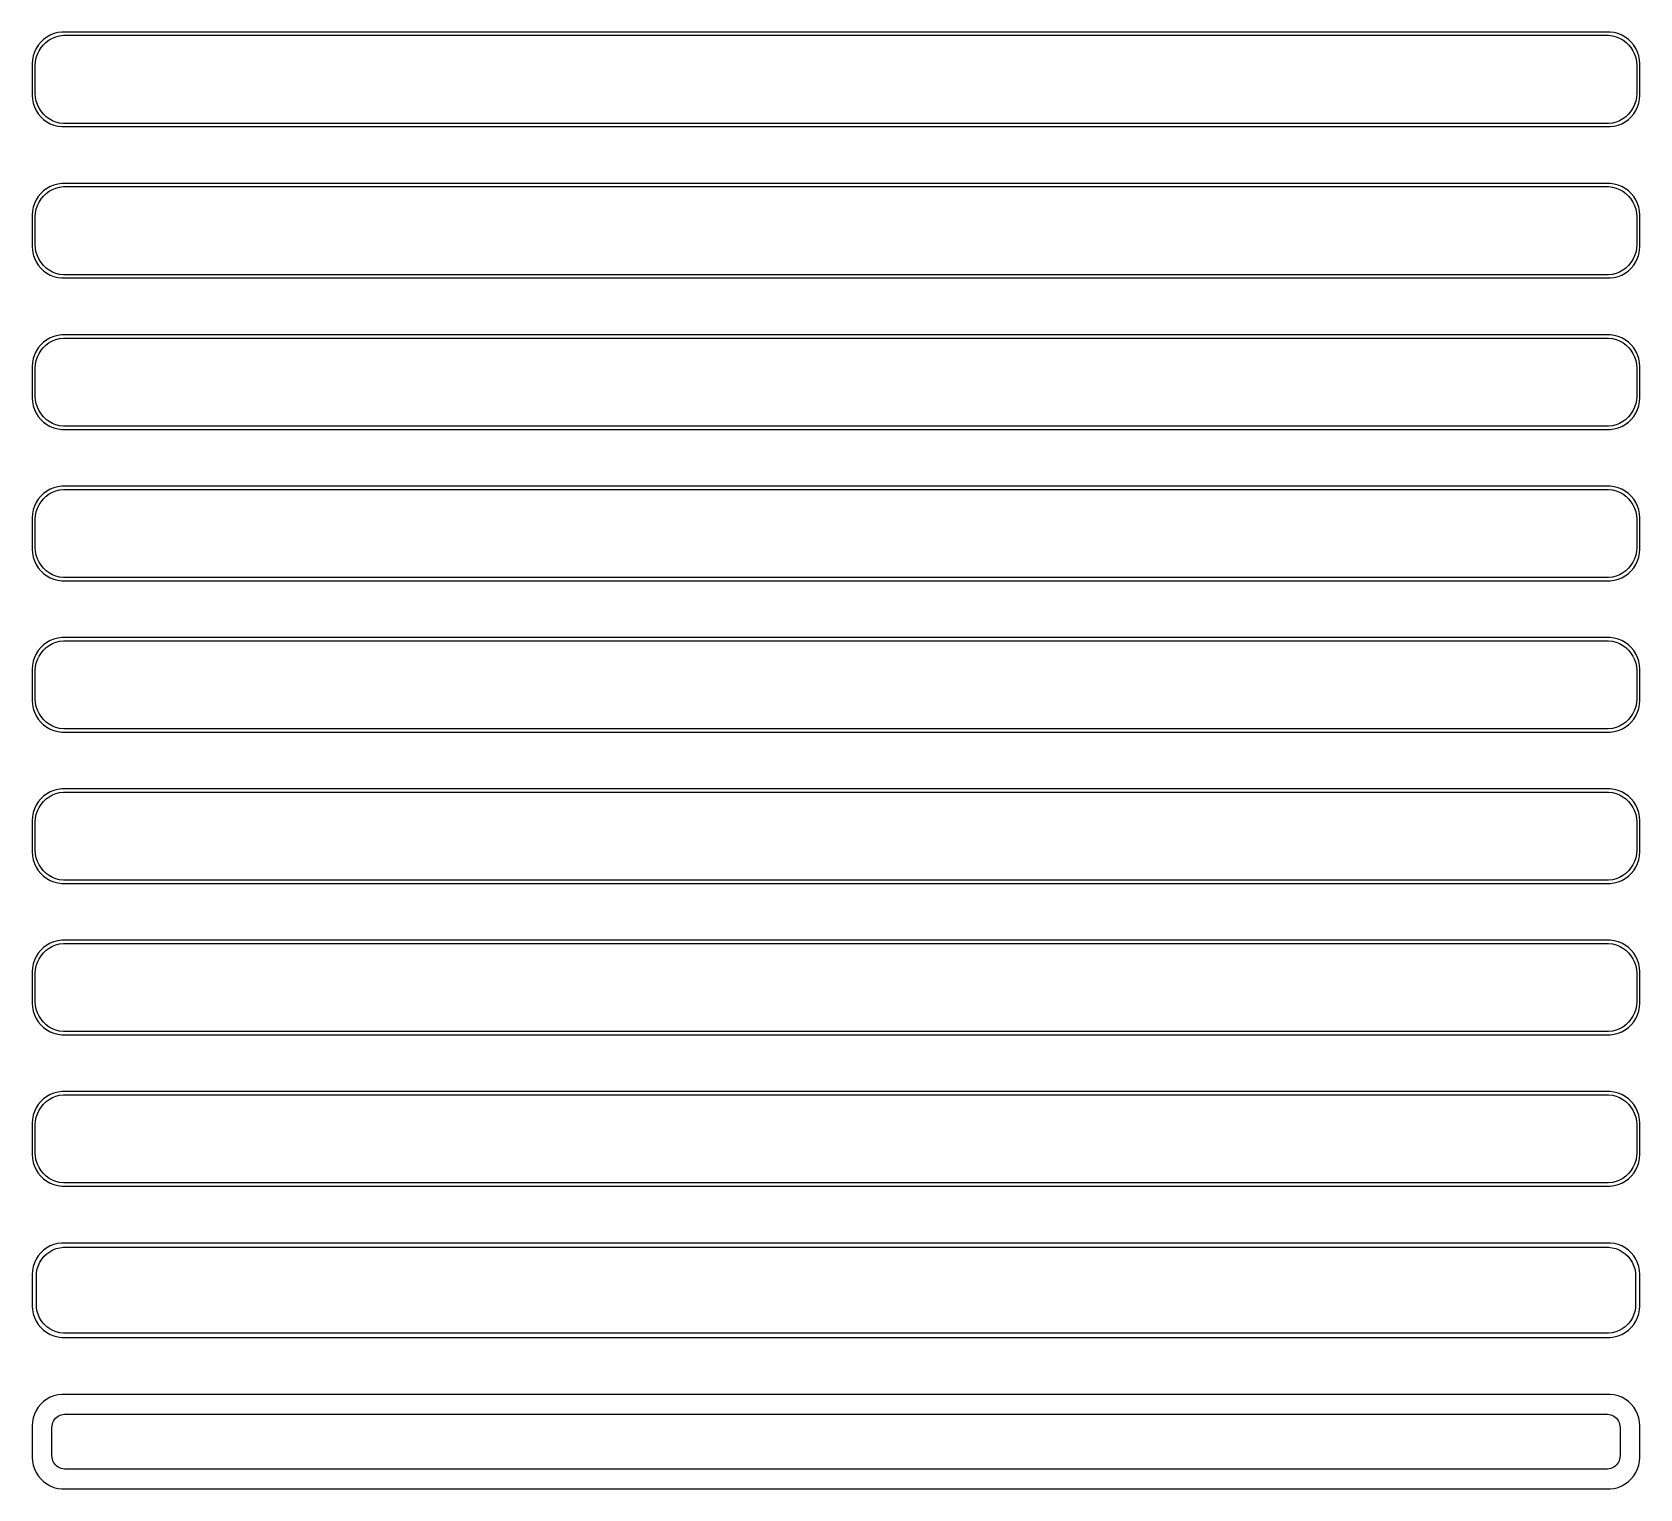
# Model space of a CAD drawing. Header units: metres. Extents: x -128 to 128, y 233 to 463.
import ezdxf

# ---------------------------------------------------------------- set-up
doc = ezdxf.new("R2010")
doc.units = ezdxf.units.M

msp = doc.modelspace()

# ---------------------------------------------------------------- linework, layer by layer
for p, q in [((-126.145, 461.923), (-126.545, 461.439)), ((-125.687, 462.353), (-126.145, 461.923)), ((-125.713, 461.502), (-125.278, 461.91)), ((-125.179, 462.722), (-125.687, 462.353)), ((-125.278, 461.91), (-124.795, 462.261)), ((-124.629, 463.024), (-125.179, 462.722)), ((-124.795, 462.261), (-124.272, 462.548)), ((-124.045, 463.255), (-124.629, 463.024)), ((-124.272, 462.548), (-123.718, 462.768)), ((-123.437, 463.411), (-124.045, 463.255)), ((-123.718, 462.768), (-123.14, 462.916)), ((-122.814, 463.49), (-123.437, 463.411)), ((-123.14, 462.916), (-122.548, 462.991)), ((122.814, 463.49), (-122.814, 463.49)), ((-122.548, 462.991), (122.548, 462.991)), ((122.548, 462.991), (123.14, 462.916)), ((123.437, 463.411), (122.814, 463.49)), ((123.14, 462.916), (123.718, 462.768)), ((124.045, 463.255), (123.437, 463.411)), ((123.718, 462.768), (124.272, 462.548)), ((124.629, 463.024), (124.045, 463.255)), ((124.272, 462.548), (124.795, 462.261)), ((125.179, 462.722), (124.629, 463.024)), ((124.795, 462.261), (125.278, 461.91)), ((125.687, 462.353), (125.179, 462.722)), ((125.278, 461.91), (125.713, 461.502)), ((126.145, 461.923), (125.687, 462.353)), ((126.545, 461.439), (126.145, 461.923)), ((-127.461, 459.127), (-127.5, 458.5)), ((-127.343, 459.743), (-127.461, 459.127)), ((-127.149, 460.341), (-127.343, 459.743)), ((-126.882, 460.909), (-127.149, 460.341)), ((-126.963, 458.845), (-126.851, 459.431)), ((-126.545, 461.439), (-126.882, 460.909)), ((-126.851, 459.431), (-126.666, 459.999)), ((-126.666, 459.999), (-126.412, 460.538)), ((-126.412, 460.538), (-126.093, 461.042)), ((-126.093, 461.042), (-125.713, 461.502)), ((125.713, 461.502), (126.093, 461.042)), ((126.093, 461.042), (126.412, 460.538)), ((126.412, 460.538), (126.666, 459.999)), ((126.882, 460.909), (126.545, 461.439)), ((126.666, 459.999), (126.851, 459.431)), ((126.851, 459.431), (126.963, 458.845)), ((127.149, 460.341), (126.882, 460.909)), ((127.343, 459.743), (127.149, 460.341)), ((127.461, 459.127), (127.343, 459.743)), ((127.5, 458.5), (127.461, 459.127)), ((-127.5, 458.5), (-127.5, 453.5)), ((-127, 458.25), (-126.963, 458.845)), ((-127, 453.75), (-127, 458.25)), ((126.963, 458.845), (127, 458.25)), ((127, 458.25), (127, 453.75)), ((127.5, 453.5), (127.5, 458.5)), ((-127.5, 453.5), (-127.461, 452.873)), ((-127.461, 452.873), (-127.343, 452.257)), ((-127.343, 452.257), (-127.149, 451.659)), ((-127.149, 451.659), (-126.882, 451.091)), ((-126.963, 453.155), (-127, 453.75)), ((-126.851, 452.569), (-126.963, 453.155)), ((-126.666, 452.001), (-126.851, 452.569)), ((-126.412, 451.462), (-126.666, 452.001)), ((-126.093, 450.958), (-126.412, 451.462)), ((126.412, 451.462), (126.093, 450.958)), ((126.666, 452.001), (126.412, 451.462)), ((126.851, 452.569), (126.666, 452.001)), ((126.963, 453.155), (126.851, 452.569)), ((126.882, 451.091), (127.149, 451.659)), ((127, 453.75), (126.963, 453.155)), ((127.149, 451.659), (127.343, 452.257)), ((127.343, 452.257), (127.461, 452.873)), ((127.461, 452.873), (127.5, 453.5)), ((-126.882, 451.091), (-126.545, 450.561)), ((-126.545, 450.561), (-126.145, 450.077)), ((-126.145, 450.077), (-125.687, 449.647)), ((-125.713, 450.498), (-126.093, 450.958)), ((-125.278, 450.09), (-125.713, 450.498)), ((-125.687, 449.647), (-125.179, 449.278)), ((-124.795, 449.739), (-125.278, 450.09)), ((-125.179, 449.278), (-124.629, 448.976)), ((-124.272, 449.452), (-124.795, 449.739)), ((-124.629, 448.976), (-124.045, 448.745)), ((-123.718, 449.232), (-124.272, 449.452)), ((-123.14, 449.084), (-123.718, 449.232)), ((-122.548, 449.009), (-123.14, 449.084)), ((122.548, 449.009), (-122.548, 449.009)), ((123.14, 449.084), (122.548, 449.009)), ((123.718, 449.232), (123.14, 449.084)), ((124.272, 449.452), (123.718, 449.232)), ((124.045, 448.745), (124.629, 448.976)), ((124.795, 449.739), (124.272, 449.452)), ((124.629, 448.976), (125.179, 449.278)), ((125.278, 450.09), (124.795, 449.739)), ((125.179, 449.278), (125.687, 449.647)), ((125.713, 450.498), (125.278, 450.09)), ((125.687, 449.647), (126.145, 450.077)), ((126.093, 450.958), (125.713, 450.498)), ((126.145, 450.077), (126.545, 450.561)), ((126.545, 450.561), (126.882, 451.091)), ((-124.045, 448.745), (-123.437, 448.589)), ((-123.437, 448.589), (-122.814, 448.51)), ((-122.814, 448.51), (122.814, 448.51)), ((122.814, 448.51), (123.437, 448.589)), ((123.437, 448.589), (124.045, 448.745)), ((-125.179, 438.722), (-125.687, 438.353)), ((-124.629, 439.024), (-125.179, 438.722)), ((-124.045, 439.255), (-124.629, 439.024)), ((-124.272, 438.548), (-123.718, 438.768)), ((-123.437, 439.411), (-124.045, 439.255)), ((-123.718, 438.768), (-123.14, 438.916)), ((-122.814, 439.49), (-123.437, 439.411)), ((-123.14, 438.916), (-122.548, 438.991)), ((122.814, 439.49), (-122.814, 439.49)), ((-122.548, 438.991), (122.548, 438.991)), ((122.548, 438.991), (123.14, 438.916)), ((123.437, 439.411), (122.814, 439.49)), ((123.14, 438.916), (123.718, 438.768)), ((124.045, 439.255), (123.437, 439.411)), ((123.718, 438.768), (124.272, 438.548)), ((124.629, 439.024), (124.045, 439.255)), ((125.179, 438.722), (124.629, 439.024)), ((125.687, 438.353), (125.179, 438.722)), ((-127.149, 436.341), (-127.343, 435.743)), ((-126.882, 436.909), (-127.149, 436.341)), ((-126.545, 437.439), (-126.882, 436.909)), ((-126.666, 435.999), (-126.412, 436.538)), ((-126.145, 437.923), (-126.545, 437.439)), ((-126.412, 436.538), (-126.093, 437.042)), ((-125.687, 438.353), (-126.145, 437.923)), ((-126.093, 437.042), (-125.713, 437.502)), ((-125.713, 437.502), (-125.278, 437.91)), ((-125.278, 437.91), (-124.795, 438.261)), ((-124.795, 438.261), (-124.272, 438.548)), ((124.272, 438.548), (124.795, 438.261)), ((124.795, 438.261), (125.278, 437.91)), ((125.278, 437.91), (125.713, 437.502)), ((126.145, 437.923), (125.687, 438.353)), ((125.713, 437.502), (126.093, 437.042)), ((126.093, 437.042), (126.412, 436.538)), ((126.545, 437.439), (126.145, 437.923)), ((126.412, 436.538), (126.666, 435.999)), ((126.882, 436.909), (126.545, 437.439)), ((127.149, 436.341), (126.882, 436.909)), ((127.343, 435.743), (127.149, 436.341)), ((-127.461, 435.127), (-127.5, 434.5)), ((-127.5, 434.5), (-127.5, 429.5)), ((-127.343, 435.743), (-127.461, 435.127)), ((-127, 434.25), (-126.963, 434.845)), ((-127, 429.75), (-127, 434.25)), ((-126.963, 434.845), (-126.851, 435.431)), ((-126.851, 435.431), (-126.666, 435.999)), ((126.666, 435.999), (126.851, 435.431)), ((126.851, 435.431), (126.963, 434.845)), ((126.963, 434.845), (127, 434.25)), ((127, 434.25), (127, 429.75)), ((127.461, 435.127), (127.343, 435.743)), ((127.5, 434.5), (127.461, 435.127)), ((127.5, 429.5), (127.5, 434.5)), ((-127.5, 429.5), (-127.461, 428.873)), ((-127.461, 428.873), (-127.343, 428.257)), ((-126.963, 429.155), (-127, 429.75)), ((-126.851, 428.569), (-126.963, 429.155)), ((-126.666, 428.001), (-126.851, 428.569)), ((126.851, 428.569), (126.666, 428.001)), ((126.963, 429.155), (126.851, 428.569)), ((127, 429.75), (126.963, 429.155)), ((127.343, 428.257), (127.461, 428.873)), ((127.461, 428.873), (127.5, 429.5)), ((-127.343, 428.257), (-127.149, 427.659)), ((-127.149, 427.659), (-126.882, 427.091)), ((-126.882, 427.091), (-126.545, 426.561)), ((-126.412, 427.462), (-126.666, 428.001)), ((-126.545, 426.561), (-126.145, 426.077)), ((-126.093, 426.958), (-126.412, 427.462)), ((-126.145, 426.077), (-125.687, 425.647)), ((-125.713, 426.498), (-126.093, 426.958)), ((-125.278, 426.09), (-125.713, 426.498)), ((-124.795, 425.739), (-125.278, 426.09)), ((125.278, 426.09), (124.795, 425.739)), ((125.713, 426.498), (125.278, 426.09)), ((125.687, 425.647), (126.145, 426.077)), ((126.093, 426.958), (125.713, 426.498)), ((126.412, 427.462), (126.093, 426.958)), ((126.145, 426.077), (126.545, 426.561)), ((126.666, 428.001), (126.412, 427.462)), ((126.545, 426.561), (126.882, 427.091)), ((126.882, 427.091), (127.149, 427.659)), ((127.149, 427.659), (127.343, 428.257)), ((-125.687, 425.647), (-125.179, 425.278)), ((-125.179, 425.278), (-124.629, 424.976)), ((-124.272, 425.452), (-124.795, 425.739)), ((-124.629, 424.976), (-124.045, 424.745)), ((-123.718, 425.232), (-124.272, 425.452)), ((-124.045, 424.745), (-123.437, 424.589)), ((-123.14, 425.084), (-123.718, 425.232)), ((-123.437, 424.589), (-122.814, 424.51)), ((-122.548, 425.009), (-123.14, 425.084)), ((-122.814, 424.51), (122.814, 424.51)), ((122.548, 425.009), (-122.548, 425.009)), ((123.14, 425.084), (122.548, 425.009)), ((122.814, 424.51), (123.437, 424.589)), ((123.718, 425.232), (123.14, 425.084)), ((123.437, 424.589), (124.045, 424.745)), ((124.272, 425.452), (123.718, 425.232)), ((124.045, 424.745), (124.629, 424.976)), ((124.795, 425.739), (124.272, 425.452)), ((124.629, 424.976), (125.179, 425.278)), ((125.179, 425.278), (125.687, 425.647)), ((-126.545, 413.439), (-126.882, 412.909)), ((-126.145, 413.923), (-126.545, 413.439)), ((-125.687, 414.353), (-126.145, 413.923)), ((-126.093, 413.042), (-125.713, 413.502)), ((-125.713, 413.502), (-125.278, 413.91)), ((-125.179, 414.722), (-125.687, 414.353)), ((-125.278, 413.91), (-124.795, 414.261)), ((-124.629, 415.024), (-125.179, 414.722)), ((-124.795, 414.261), (-124.272, 414.548)), ((-124.045, 415.255), (-124.629, 415.024)), ((-124.272, 414.548), (-123.718, 414.768)), ((-123.437, 415.411), (-124.045, 415.255)), ((-123.718, 414.768), (-123.14, 414.916)), ((-122.814, 415.49), (-123.437, 415.411)), ((-123.14, 414.916), (-122.548, 414.991)), ((122.814, 415.49), (-122.814, 415.49)), ((-122.548, 414.991), (122.548, 414.991)), ((122.548, 414.991), (123.14, 414.916)), ((123.437, 415.411), (122.814, 415.49)), ((123.14, 414.916), (123.718, 414.768)), ((124.045, 415.255), (123.437, 415.411)), ((123.718, 414.768), (124.272, 414.548)), ((124.629, 415.024), (124.045, 415.255)), ((124.272, 414.548), (124.795, 414.261)), ((125.179, 414.722), (124.629, 415.024)), ((124.795, 414.261), (125.278, 413.91)), ((125.687, 414.353), (125.179, 414.722)), ((125.278, 413.91), (125.713, 413.502)), ((126.145, 413.923), (125.687, 414.353)), ((125.713, 413.502), (126.093, 413.042)), ((126.545, 413.439), (126.145, 413.923)), ((126.882, 412.909), (126.545, 413.439)), ((-127.461, 411.127), (-127.5, 410.5)), ((-127.343, 411.743), (-127.461, 411.127)), ((-127.149, 412.341), (-127.343, 411.743)), ((-126.882, 412.909), (-127.149, 412.341)), ((-127, 410.25), (-126.963, 410.845)), ((-126.963, 410.845), (-126.851, 411.431)), ((-126.851, 411.431), (-126.666, 411.999)), ((-126.666, 411.999), (-126.412, 412.538)), ((-126.412, 412.538), (-126.093, 413.042)), ((126.093, 413.042), (126.412, 412.538)), ((126.412, 412.538), (126.666, 411.999)), ((126.666, 411.999), (126.851, 411.431)), ((126.851, 411.431), (126.963, 410.845)), ((127.149, 412.341), (126.882, 412.909)), ((126.963, 410.845), (127, 410.25)), ((127.343, 411.743), (127.149, 412.341)), ((127.461, 411.127), (127.343, 411.743)), ((127.5, 410.5), (127.461, 411.127)), ((-127.5, 410.5), (-127.5, 405.5)), ((-127, 405.75), (-127, 410.25)), ((127, 410.25), (127, 405.75)), ((127.5, 405.5), (127.5, 410.5)), ((-127.5, 405.5), (-127.461, 404.873)), ((-126.963, 405.155), (-127, 405.75)), ((127, 405.75), (126.963, 405.155)), ((127.461, 404.873), (127.5, 405.5)), ((-127.461, 404.873), (-127.343, 404.257)), ((-127.343, 404.257), (-127.149, 403.659)), ((-127.149, 403.659), (-126.882, 403.091)), ((-126.851, 404.569), (-126.963, 405.155)), ((-126.882, 403.091), (-126.545, 402.561)), ((-126.666, 404.001), (-126.851, 404.569)), ((-126.412, 403.462), (-126.666, 404.001)), ((-126.093, 402.958), (-126.412, 403.462)), ((-125.713, 402.498), (-126.093, 402.958)), ((126.093, 402.958), (125.713, 402.498)), ((126.412, 403.462), (126.093, 402.958)), ((126.666, 404.001), (126.412, 403.462)), ((126.545, 402.561), (126.882, 403.091)), ((126.851, 404.569), (126.666, 404.001)), ((126.963, 405.155), (126.851, 404.569)), ((126.882, 403.091), (127.149, 403.659)), ((127.149, 403.659), (127.343, 404.257)), ((127.343, 404.257), (127.461, 404.873)), ((-126.545, 402.561), (-126.145, 402.077)), ((-126.145, 402.077), (-125.687, 401.647)), ((-125.278, 402.09), (-125.713, 402.498)), ((-125.687, 401.647), (-125.179, 401.278)), ((-124.795, 401.739), (-125.278, 402.09)), ((-125.179, 401.278), (-124.629, 400.976)), ((-124.272, 401.452), (-124.795, 401.739)), ((-124.629, 400.976), (-124.045, 400.745)), ((-123.718, 401.232), (-124.272, 401.452)), ((-124.045, 400.745), (-123.437, 400.589)), ((-123.14, 401.084), (-123.718, 401.232)), ((-123.437, 400.589), (-122.814, 400.51)), ((-122.548, 401.009), (-123.14, 401.084)), ((-122.814, 400.51), (122.814, 400.51)), ((122.548, 401.009), (-122.548, 401.009)), ((123.14, 401.084), (122.548, 401.009)), ((122.814, 400.51), (123.437, 400.589)), ((123.718, 401.232), (123.14, 401.084)), ((123.437, 400.589), (124.045, 400.745)), ((124.272, 401.452), (123.718, 401.232)), ((124.045, 400.745), (124.629, 400.976)), ((124.795, 401.739), (124.272, 401.452)), ((124.629, 400.976), (125.179, 401.278)), ((125.278, 402.09), (124.795, 401.739)), ((125.179, 401.278), (125.687, 401.647)), ((125.713, 402.498), (125.278, 402.09)), ((125.687, 401.647), (126.145, 402.077)), ((126.145, 402.077), (126.545, 402.561)), ((-125.687, 390.353), (-126.145, 389.923)), ((-125.179, 390.722), (-125.687, 390.353)), ((-125.278, 389.91), (-124.795, 390.261)), ((-124.629, 391.024), (-125.179, 390.722)), ((-124.795, 390.261), (-124.272, 390.548)), ((-124.045, 391.255), (-124.629, 391.024)), ((-124.272, 390.548), (-123.718, 390.768)), ((-123.437, 391.411), (-124.045, 391.255)), ((-123.718, 390.768), (-123.14, 390.916)), ((-122.814, 391.49), (-123.437, 391.411)), ((-123.14, 390.916), (-122.548, 390.991)), ((122.814, 391.49), (-122.814, 391.49)), ((-122.548, 390.991), (122.548, 390.991)), ((122.548, 390.991), (123.14, 390.916)), ((123.437, 391.411), (122.814, 391.49)), ((123.14, 390.916), (123.718, 390.768)), ((124.045, 391.255), (123.437, 391.411)), ((123.718, 390.768), (124.272, 390.548)), ((124.629, 391.024), (124.045, 391.255)), ((124.272, 390.548), (124.795, 390.261)), ((125.179, 390.722), (124.629, 391.024)), ((124.795, 390.261), (125.278, 389.91)), ((125.687, 390.353), (125.179, 390.722)), ((126.145, 389.923), (125.687, 390.353)), ((-127.343, 387.743), (-127.461, 387.127)), ((-127.149, 388.341), (-127.343, 387.743)), ((-126.882, 388.909), (-127.149, 388.341)), ((-126.545, 389.439), (-126.882, 388.909)), ((-126.851, 387.431), (-126.666, 387.999)), ((-126.666, 387.999), (-126.412, 388.538)), ((-126.145, 389.923), (-126.545, 389.439)), ((-126.412, 388.538), (-126.093, 389.042)), ((-126.093, 389.042), (-125.713, 389.502)), ((-125.713, 389.502), (-125.278, 389.91)), ((125.278, 389.91), (125.713, 389.502)), ((125.713, 389.502), (126.093, 389.042)), ((126.093, 389.042), (126.412, 388.538)), ((126.545, 389.439), (126.145, 389.923)), ((126.412, 388.538), (126.666, 387.999)), ((126.882, 388.909), (126.545, 389.439)), ((126.666, 387.999), (126.851, 387.431)), ((127.149, 388.341), (126.882, 388.909)), ((127.343, 387.743), (127.149, 388.341)), ((127.461, 387.127), (127.343, 387.743)), ((-127.461, 387.127), (-127.5, 386.5)), ((-127.5, 386.5), (-127.5, 381.5)), ((-127, 386.25), (-126.963, 386.845)), ((-127, 381.75), (-127, 386.25)), ((-126.963, 386.845), (-126.851, 387.431)), ((126.851, 387.431), (126.963, 386.845)), ((126.963, 386.845), (127, 386.25)), ((127, 386.25), (127, 381.75)), ((127.5, 386.5), (127.461, 387.127)), ((127.5, 381.5), (127.5, 386.5)), ((-127.5, 381.5), (-127.461, 380.873)), ((-127.461, 380.873), (-127.343, 380.257)), ((-127.343, 380.257), (-127.149, 379.659)), ((-126.963, 381.155), (-127, 381.75)), ((-126.851, 380.569), (-126.963, 381.155)), ((-126.666, 380.001), (-126.851, 380.569)), ((-126.412, 379.462), (-126.666, 380.001)), ((126.666, 380.001), (126.412, 379.462)), ((126.851, 380.569), (126.666, 380.001)), ((126.963, 381.155), (126.851, 380.569)), ((127, 381.75), (126.963, 381.155)), ((127.149, 379.659), (127.343, 380.257)), ((127.343, 380.257), (127.461, 380.873)), ((127.461, 380.873), (127.5, 381.5)), ((-127.149, 379.659), (-126.882, 379.091)), ((-126.882, 379.091), (-126.545, 378.561)), ((-126.545, 378.561), (-126.145, 378.077)), ((-126.093, 378.958), (-126.412, 379.462)), ((-126.145, 378.077), (-125.687, 377.647)), ((-125.713, 378.498), (-126.093, 378.958)), ((-125.278, 378.09), (-125.713, 378.498)), ((-125.687, 377.647), (-125.179, 377.278)), ((-124.795, 377.739), (-125.278, 378.09)), ((-124.272, 377.452), (-124.795, 377.739)), ((-123.718, 377.232), (-124.272, 377.452)), ((124.272, 377.452), (123.718, 377.232)), ((124.795, 377.739), (124.272, 377.452)), ((125.278, 378.09), (124.795, 377.739)), ((125.179, 377.278), (125.687, 377.647)), ((125.713, 378.498), (125.278, 378.09)), ((125.687, 377.647), (126.145, 378.077)), ((126.093, 378.958), (125.713, 378.498)), ((126.412, 379.462), (126.093, 378.958)), ((126.145, 378.077), (126.545, 378.561)), ((126.545, 378.561), (126.882, 379.091)), ((126.882, 379.091), (127.149, 379.659)), ((-125.179, 377.278), (-124.629, 376.976)), ((-124.629, 376.976), (-124.045, 376.745)), ((-124.045, 376.745), (-123.437, 376.589)), ((-123.14, 377.084), (-123.718, 377.232)), ((-123.437, 376.589), (-122.814, 376.51)), ((-122.548, 377.009), (-123.14, 377.084)), ((-122.814, 376.51), (122.814, 376.51)), ((122.548, 377.009), (-122.548, 377.009)), ((123.14, 377.084), (122.548, 377.009)), ((122.814, 376.51), (123.437, 376.589)), ((123.718, 377.232), (123.14, 377.084)), ((123.437, 376.589), (124.045, 376.745)), ((124.045, 376.745), (124.629, 376.976)), ((124.629, 376.976), (125.179, 377.278)), ((-124.045, 367.255), (-124.629, 367.024)), ((-123.437, 367.411), (-124.045, 367.255)), ((-122.814, 367.49), (-123.437, 367.411)), ((122.814, 367.49), (-122.814, 367.49)), ((123.437, 367.411), (122.814, 367.49)), ((124.045, 367.255), (123.437, 367.411)), ((124.629, 367.024), (124.045, 367.255)), ((-126.882, 364.909), (-127.149, 364.341)), ((-126.545, 365.439), (-126.882, 364.909)), ((-126.145, 365.923), (-126.545, 365.439)), ((-126.412, 364.538), (-126.093, 365.042)), ((-125.687, 366.353), (-126.145, 365.923)), ((-126.093, 365.042), (-125.713, 365.502)), ((-125.713, 365.502), (-125.278, 365.91)), ((-125.179, 366.722), (-125.687, 366.353)), ((-125.278, 365.91), (-124.795, 366.261)), ((-124.629, 367.024), (-125.179, 366.722)), ((-124.795, 366.261), (-124.272, 366.548)), ((-124.272, 366.548), (-123.718, 366.768)), ((-123.718, 366.768), (-123.14, 366.916)), ((-123.14, 366.916), (-122.548, 366.991)), ((-122.548, 366.991), (122.548, 366.991)), ((122.548, 366.991), (123.14, 366.916)), ((123.14, 366.916), (123.718, 366.768)), ((123.718, 366.768), (124.272, 366.548)), ((124.272, 366.548), (124.795, 366.261)), ((125.179, 366.722), (124.629, 367.024)), ((124.795, 366.261), (125.278, 365.91)), ((125.687, 366.353), (125.179, 366.722)), ((125.278, 365.91), (125.713, 365.502)), ((126.145, 365.923), (125.687, 366.353)), ((125.713, 365.502), (126.093, 365.042)), ((126.093, 365.042), (126.412, 364.538)), ((126.545, 365.439), (126.145, 365.923)), ((126.882, 364.909), (126.545, 365.439)), ((127.149, 364.341), (126.882, 364.909)), ((-127.461, 363.127), (-127.5, 362.5)), ((-127.5, 362.5), (-127.5, 357.5)), ((-127.343, 363.743), (-127.461, 363.127)), ((-127.149, 364.341), (-127.343, 363.743)), ((-127, 362.25), (-126.963, 362.845)), ((-127, 357.75), (-127, 362.25)), ((-126.963, 362.845), (-126.851, 363.431)), ((-126.851, 363.431), (-126.666, 363.999)), ((-126.666, 363.999), (-126.412, 364.538)), ((126.412, 364.538), (126.666, 363.999)), ((126.666, 363.999), (126.851, 363.431)), ((126.851, 363.431), (126.963, 362.845)), ((126.963, 362.845), (127, 362.25)), ((127, 362.25), (127, 357.75)), ((127.343, 363.743), (127.149, 364.341)), ((127.461, 363.127), (127.343, 363.743)), ((127.5, 362.5), (127.461, 363.127)), ((127.5, 357.5), (127.5, 362.5)), ((-127.5, 357.5), (-127.461, 356.873)), ((-126.963, 357.155), (-127, 357.75)), ((-126.851, 356.569), (-126.963, 357.155)), ((126.963, 357.155), (126.851, 356.569)), ((127, 357.75), (126.963, 357.155)), ((127.461, 356.873), (127.5, 357.5)), ((-127.461, 356.873), (-127.343, 356.257)), ((-127.343, 356.257), (-127.149, 355.659)), ((-127.149, 355.659), (-126.882, 355.091)), ((-126.882, 355.091), (-126.545, 354.561)), ((-126.666, 356.001), (-126.851, 356.569)), ((-126.412, 355.462), (-126.666, 356.001)), ((-126.545, 354.561), (-126.145, 354.077)), ((-126.093, 354.958), (-126.412, 355.462)), ((-125.713, 354.498), (-126.093, 354.958)), ((-125.278, 354.09), (-125.713, 354.498)), ((125.713, 354.498), (125.278, 354.09)), ((126.093, 354.958), (125.713, 354.498)), ((126.412, 355.462), (126.093, 354.958)), ((126.145, 354.077), (126.545, 354.561)), ((126.666, 356.001), (126.412, 355.462)), ((126.545, 354.561), (126.882, 355.091)), ((126.851, 356.569), (126.666, 356.001)), ((126.882, 355.091), (127.149, 355.659)), ((127.149, 355.659), (127.343, 356.257)), ((127.343, 356.257), (127.461, 356.873)), ((-126.145, 354.077), (-125.687, 353.647)), ((-125.687, 353.647), (-125.179, 353.278)), ((-124.795, 353.739), (-125.278, 354.09)), ((-125.179, 353.278), (-124.629, 352.976)), ((-124.272, 353.452), (-124.795, 353.739)), ((-124.629, 352.976), (-124.045, 352.745)), ((-123.718, 353.232), (-124.272, 353.452)), ((-124.045, 352.745), (-123.437, 352.589)), ((-123.14, 353.084), (-123.718, 353.232)), ((-123.437, 352.589), (-122.814, 352.51)), ((-122.548, 353.009), (-123.14, 353.084)), ((-122.814, 352.51), (122.814, 352.51)), ((122.548, 353.009), (-122.548, 353.009)), ((123.14, 353.084), (122.548, 353.009)), ((122.814, 352.51), (123.437, 352.589)), ((123.718, 353.232), (123.14, 353.084)), ((123.437, 352.589), (124.045, 352.745)), ((124.272, 353.452), (123.718, 353.232)), ((124.045, 352.745), (124.629, 352.976)), ((124.795, 353.739), (124.272, 353.452)), ((124.629, 352.976), (125.179, 353.278)), ((125.278, 354.09), (124.795, 353.739)), ((125.179, 353.278), (125.687, 353.647)), ((125.687, 353.647), (126.145, 354.077)), ((-126.145, 341.923), (-126.545, 341.439)), ((-125.687, 342.353), (-126.145, 341.923)), ((-125.713, 341.502), (-125.278, 341.91)), ((-125.179, 342.722), (-125.687, 342.353)), ((-125.278, 341.91), (-124.795, 342.261)), ((-124.629, 343.024), (-125.179, 342.722)), ((-124.795, 342.261), (-124.272, 342.548)), ((-124.045, 343.255), (-124.629, 343.024)), ((-124.272, 342.548), (-123.718, 342.768)), ((-123.437, 343.411), (-124.045, 343.255)), ((-123.718, 342.768), (-123.14, 342.916)), ((-122.814, 343.49), (-123.437, 343.411)), ((-123.14, 342.916), (-122.548, 342.991)), ((122.814, 343.49), (-122.814, 343.49)), ((-122.548, 342.991), (122.548, 342.991)), ((122.548, 342.991), (123.14, 342.916)), ((123.437, 343.411), (122.814, 343.49)), ((123.14, 342.916), (123.718, 342.768)), ((124.045, 343.255), (123.437, 343.411)), ((123.718, 342.768), (124.272, 342.548)), ((124.629, 343.024), (124.045, 343.255)), ((124.272, 342.548), (124.795, 342.261)), ((125.179, 342.722), (124.629, 343.024)), ((124.795, 342.261), (125.278, 341.91)), ((125.687, 342.353), (125.179, 342.722)), ((125.278, 341.91), (125.713, 341.502)), ((126.145, 341.923), (125.687, 342.353)), ((126.545, 341.439), (126.145, 341.923)), ((-127.343, 339.743), (-127.461, 339.127)), ((-127.149, 340.341), (-127.343, 339.743)), ((-126.882, 340.909), (-127.149, 340.341)), ((-126.963, 338.845), (-126.851, 339.431)), ((-126.545, 341.439), (-126.882, 340.909)), ((-126.851, 339.431), (-126.666, 339.999)), ((-126.666, 339.999), (-126.412, 340.538)), ((-126.412, 340.538), (-126.093, 341.042)), ((-126.093, 341.042), (-125.713, 341.502)), ((125.713, 341.502), (126.093, 341.042)), ((126.093, 341.042), (126.412, 340.538)), ((126.412, 340.538), (126.666, 339.999)), ((126.882, 340.909), (126.545, 341.439)), ((126.666, 339.999), (126.851, 339.431)), ((126.851, 339.431), (126.963, 338.845)), ((127.149, 340.341), (126.882, 340.909)), ((127.343, 339.743), (127.149, 340.341)), ((127.461, 339.127), (127.343, 339.743)), ((-127.461, 339.127), (-127.5, 338.5)), ((-127.5, 338.5), (-127.5, 333.5)), ((-127, 338.25), (-126.963, 338.845)), ((-127, 333.75), (-127, 338.25)), ((126.963, 338.845), (127, 338.25)), ((127, 338.25), (127, 333.75)), ((127.5, 338.5), (127.461, 339.127)), ((127.5, 333.5), (127.5, 338.5)), ((-127.5, 333.5), (-127.461, 332.873)), ((-127.461, 332.873), (-127.343, 332.257)), ((-127.343, 332.257), (-127.149, 331.659)), ((-127.149, 331.659), (-126.882, 331.091)), ((-126.963, 333.155), (-127, 333.75)), ((-126.851, 332.569), (-126.963, 333.155)), ((-126.666, 332.001), (-126.851, 332.569)), ((-126.412, 331.462), (-126.666, 332.001)), ((126.666, 332.001), (126.412, 331.462)), ((126.851, 332.569), (126.666, 332.001)), ((126.963, 333.155), (126.851, 332.569)), ((126.882, 331.091), (127.149, 331.659)), ((127, 333.75), (126.963, 333.155)), ((127.149, 331.659), (127.343, 332.257)), ((127.343, 332.257), (127.461, 332.873)), ((127.461, 332.873), (127.5, 333.5)), ((-126.882, 331.091), (-126.545, 330.561)), ((-126.545, 330.561), (-126.145, 330.077)), ((-126.093, 330.958), (-126.412, 331.462)), ((-126.145, 330.077), (-125.687, 329.647)), ((-125.713, 330.498), (-126.093, 330.958)), ((-125.278, 330.09), (-125.713, 330.498)), ((-125.687, 329.647), (-125.179, 329.278)), ((-124.795, 329.739), (-125.278, 330.09)), ((-125.179, 329.278), (-124.629, 328.976)), ((-124.272, 329.452), (-124.795, 329.739)), ((-124.629, 328.976), (-124.045, 328.745)), ((-123.718, 329.232), (-124.272, 329.452)), ((-123.14, 329.084), (-123.718, 329.232)), ((-122.548, 329.009), (-123.14, 329.084)), ((122.548, 329.009), (-122.548, 329.009)), ((123.14, 329.084), (122.548, 329.009)), ((123.718, 329.232), (123.14, 329.084)), ((124.272, 329.452), (123.718, 329.232)), ((124.045, 328.745), (124.629, 328.976)), ((124.795, 329.739), (124.272, 329.452)), ((124.629, 328.976), (125.179, 329.278)), ((125.278, 330.09), (124.795, 329.739)), ((125.179, 329.278), (125.687, 329.647)), ((125.713, 330.498), (125.278, 330.09)), ((125.687, 329.647), (126.145, 330.077)), ((126.093, 330.958), (125.713, 330.498)), ((126.412, 331.462), (126.093, 330.958)), ((126.145, 330.077), (126.545, 330.561)), ((126.545, 330.561), (126.882, 331.091)), ((-124.045, 328.745), (-123.437, 328.589)), ((-123.437, 328.589), (-122.814, 328.51)), ((-122.814, 328.51), (122.814, 328.51)), ((122.814, 328.51), (123.437, 328.589)), ((123.437, 328.589), (124.045, 328.745)), ((-124.629, 319.024), (-125.179, 318.722)), ((-124.045, 319.255), (-124.629, 319.024)), ((-124.272, 318.548), (-123.718, 318.768)), ((-123.437, 319.411), (-124.045, 319.255)), ((-123.718, 318.768), (-123.14, 318.916)), ((-122.814, 319.49), (-123.437, 319.411)), ((-123.14, 318.916), (-122.548, 318.991)), ((122.814, 319.49), (-122.814, 319.49)), ((-122.548, 318.991), (122.548, 318.991)), ((122.548, 318.991), (123.14, 318.916)), ((123.437, 319.411), (122.814, 319.49)), ((123.14, 318.916), (123.718, 318.768)), ((124.045, 319.255), (123.437, 319.411)), ((123.718, 318.768), (124.272, 318.548)), ((124.629, 319.024), (124.045, 319.255)), ((125.179, 318.722), (124.629, 319.024)), ((-127.149, 316.341), (-127.343, 315.743)), ((-126.882, 316.909), (-127.149, 316.341)), ((-126.545, 317.439), (-126.882, 316.909)), ((-126.666, 315.999), (-126.412, 316.538)), ((-126.145, 317.923), (-126.545, 317.439)), ((-126.412, 316.538), (-126.093, 317.042)), ((-125.687, 318.353), (-126.145, 317.923)), ((-126.093, 317.042), (-125.713, 317.502)), ((-125.713, 317.502), (-125.278, 317.91)), ((-125.179, 318.722), (-125.687, 318.353)), ((-125.278, 317.91), (-124.795, 318.261)), ((-124.795, 318.261), (-124.272, 318.548)), ((124.272, 318.548), (124.795, 318.261)), ((124.795, 318.261), (125.278, 317.91)), ((125.687, 318.353), (125.179, 318.722)), ((125.278, 317.91), (125.713, 317.502)), ((126.145, 317.923), (125.687, 318.353)), ((125.713, 317.502), (126.093, 317.042)), ((126.093, 317.042), (126.412, 316.538)), ((126.545, 317.439), (126.145, 317.923)), ((126.412, 316.538), (126.666, 315.999)), ((126.882, 316.909), (126.545, 317.439)), ((127.149, 316.341), (126.882, 316.909)), ((127.343, 315.743), (127.149, 316.341)), ((-127.461, 315.127), (-127.5, 314.5)), ((-127.5, 314.5), (-127.5, 309.5)), ((-127.343, 315.743), (-127.461, 315.127)), ((-127, 314.25), (-126.963, 314.845)), ((-127, 309.75), (-127, 314.25)), ((-126.963, 314.845), (-126.851, 315.431)), ((-126.851, 315.431), (-126.666, 315.999)), ((126.666, 315.999), (126.851, 315.431)), ((126.851, 315.431), (126.963, 314.845)), ((126.963, 314.845), (127, 314.25)), ((127, 314.25), (127, 309.75)), ((127.461, 315.127), (127.343, 315.743)), ((127.5, 314.5), (127.461, 315.127)), ((127.5, 309.5), (127.5, 314.5)), ((-127.5, 309.5), (-127.461, 308.873)), ((-127.461, 308.873), (-127.343, 308.257)), ((-126.963, 309.155), (-127, 309.75)), ((-126.851, 308.569), (-126.963, 309.155)), ((-126.666, 308.001), (-126.851, 308.569)), ((126.851, 308.569), (126.666, 308.001)), ((126.963, 309.155), (126.851, 308.569)), ((127, 309.75), (126.963, 309.155)), ((127.343, 308.257), (127.461, 308.873)), ((127.461, 308.873), (127.5, 309.5)), ((-127.343, 308.257), (-127.149, 307.659)), ((-127.149, 307.659), (-126.882, 307.091)), ((-126.882, 307.091), (-126.545, 306.561)), ((-126.412, 307.462), (-126.666, 308.001)), ((-126.545, 306.561), (-126.145, 306.077)), ((-126.093, 306.958), (-126.412, 307.462)), ((-126.145, 306.077), (-125.687, 305.647)), ((-125.713, 306.498), (-126.093, 306.958)), ((-125.278, 306.09), (-125.713, 306.498)), ((-124.795, 305.739), (-125.278, 306.09)), ((125.278, 306.09), (124.795, 305.739)), ((125.713, 306.498), (125.278, 306.09)), ((125.687, 305.647), (126.145, 306.077)), ((126.093, 306.958), (125.713, 306.498)), ((126.412, 307.462), (126.093, 306.958)), ((126.145, 306.077), (126.545, 306.561)), ((126.666, 308.001), (126.412, 307.462)), ((126.545, 306.561), (126.882, 307.091)), ((126.882, 307.091), (127.149, 307.659)), ((127.149, 307.659), (127.343, 308.257)), ((-125.687, 305.647), (-125.179, 305.278)), ((-125.179, 305.278), (-124.629, 304.976)), ((-124.272, 305.452), (-124.795, 305.739)), ((-124.629, 304.976), (-124.045, 304.745)), ((-123.718, 305.232), (-124.272, 305.452)), ((-124.045, 304.745), (-123.437, 304.589)), ((-123.14, 305.084), (-123.718, 305.232)), ((-123.437, 304.589), (-122.814, 304.51)), ((-122.548, 305.009), (-123.14, 305.084)), ((-122.814, 304.51), (122.814, 304.51)), ((122.548, 305.009), (-122.548, 305.009)), ((123.14, 305.084), (122.548, 305.009)), ((122.814, 304.51), (123.437, 304.589)), ((123.718, 305.232), (123.14, 305.084)), ((123.437, 304.589), (124.045, 304.745)), ((124.272, 305.452), (123.718, 305.232)), ((124.045, 304.745), (124.629, 304.976)), ((124.795, 305.739), (124.272, 305.452)), ((124.629, 304.976), (125.179, 305.278)), ((125.179, 305.278), (125.687, 305.647)), ((-126.545, 293.439), (-126.882, 292.909)), ((-126.145, 293.923), (-126.545, 293.439)), ((-125.687, 294.353), (-126.145, 293.923)), ((-126.093, 293.042), (-125.713, 293.502)), ((-125.713, 293.502), (-125.278, 293.91)), ((-125.179, 294.722), (-125.687, 294.353)), ((-125.278, 293.91), (-124.795, 294.261)), ((-124.629, 295.024), (-125.179, 294.722)), ((-124.795, 294.261), (-124.272, 294.548)), ((-124.045, 295.255), (-124.629, 295.024)), ((-124.272, 294.548), (-123.718, 294.768)), ((-123.437, 295.411), (-124.045, 295.255)), ((-123.718, 294.768), (-123.14, 294.916)), ((-122.814, 295.49), (-123.437, 295.411)), ((-123.14, 294.916), (-122.548, 294.991)), ((122.814, 295.49), (-122.814, 295.49)), ((-122.548, 294.991), (122.548, 294.991)), ((122.548, 294.991), (123.14, 294.916)), ((123.437, 295.411), (122.814, 295.49)), ((123.14, 294.916), (123.718, 294.768)), ((124.045, 295.255), (123.437, 295.411)), ((123.718, 294.768), (124.272, 294.548)), ((124.629, 295.024), (124.045, 295.255)), ((124.272, 294.548), (124.795, 294.261)), ((125.179, 294.722), (124.629, 295.024)), ((124.795, 294.261), (125.278, 293.91)), ((125.687, 294.353), (125.179, 294.722)), ((125.278, 293.91), (125.713, 293.502)), ((126.145, 293.923), (125.687, 294.353)), ((125.713, 293.502), (126.093, 293.042)), ((126.545, 293.439), (126.145, 293.923)), ((126.882, 292.909), (126.545, 293.439)), ((-127.461, 291.127), (-127.5, 290.5)), ((-127.343, 291.743), (-127.461, 291.127)), ((-127.149, 292.341), (-127.343, 291.743)), ((-126.882, 292.909), (-127.149, 292.341)), ((-127, 290.25), (-126.963, 290.845)), ((-126.963, 290.845), (-126.851, 291.431)), ((-126.851, 291.431), (-126.666, 291.999)), ((-126.666, 291.999), (-126.412, 292.538)), ((-126.412, 292.538), (-126.093, 293.042)), ((126.093, 293.042), (126.412, 292.538)), ((126.412, 292.538), (126.666, 291.999)), ((126.666, 291.999), (126.851, 291.431)), ((126.851, 291.431), (126.963, 290.845)), ((127.149, 292.341), (126.882, 292.909)), ((126.963, 290.845), (127, 290.25)), ((127.343, 291.743), (127.149, 292.341)), ((127.461, 291.127), (127.343, 291.743)), ((127.5, 290.5), (127.461, 291.127)), ((-127.5, 290.5), (-127.5, 285.5)), ((-127, 285.75), (-127, 290.25)), ((127, 290.25), (127, 285.75)), ((127.5, 285.5), (127.5, 290.5)), ((-126.963, 285.155), (-127, 285.75)), ((127, 285.75), (126.963, 285.155)), ((-127.5, 285.5), (-127.461, 284.873)), ((-127.461, 284.873), (-127.343, 284.257)), ((-127.343, 284.257), (-127.149, 283.659)), ((-127.149, 283.659), (-126.882, 283.091)), ((-126.851, 284.569), (-126.963, 285.155)), ((-126.882, 283.091), (-126.545, 282.561)), ((-126.666, 284.001), (-126.851, 284.569)), ((-126.412, 283.462), (-126.666, 284.001)), ((-126.093, 282.958), (-126.412, 283.462)), ((126.412, 283.462), (126.093, 282.958)), ((126.666, 284.001), (126.412, 283.462)), ((126.545, 282.561), (126.882, 283.091)), ((126.851, 284.569), (126.666, 284.001)), ((126.963, 285.155), (126.851, 284.569)), ((126.882, 283.091), (127.149, 283.659)), ((127.149, 283.659), (127.343, 284.257)), ((127.343, 284.257), (127.461, 284.873)), ((127.461, 284.873), (127.5, 285.5)), ((-126.545, 282.561), (-126.145, 282.077)), ((-126.145, 282.077), (-125.687, 281.647)), ((-125.713, 282.498), (-126.093, 282.958)), ((-125.278, 282.09), (-125.713, 282.498)), ((-125.687, 281.647), (-125.179, 281.278)), ((-124.795, 281.739), (-125.278, 282.09)), ((-125.179, 281.278), (-124.629, 280.976)), ((-124.272, 281.452), (-124.795, 281.739)), ((-124.629, 280.976), (-124.045, 280.745)), ((-123.718, 281.232), (-124.272, 281.452)), ((-124.045, 280.745), (-123.437, 280.589)), ((-123.14, 281.084), (-123.718, 281.232)), ((-123.437, 280.589), (-122.814, 280.51)), ((-122.548, 281.009), (-123.14, 281.084)), ((-122.814, 280.51), (122.814, 280.51)), ((122.548, 281.009), (-122.548, 281.009)), ((123.14, 281.084), (122.548, 281.009)), ((122.814, 280.51), (123.437, 280.589)), ((123.718, 281.232), (123.14, 281.084)), ((123.437, 280.589), (124.045, 280.745)), ((124.272, 281.452), (123.718, 281.232)), ((124.045, 280.745), (124.629, 280.976)), ((124.795, 281.739), (124.272, 281.452)), ((124.629, 280.976), (125.179, 281.278)), ((125.278, 282.09), (124.795, 281.739)), ((125.179, 281.278), (125.687, 281.647)), ((125.713, 282.498), (125.278, 282.09)), ((125.687, 281.647), (126.145, 282.077)), ((126.093, 282.958), (125.713, 282.498)), ((126.145, 282.077), (126.545, 282.561)), ((-125.687, 270.353), (-126.145, 269.923)), ((-125.179, 270.722), (-125.687, 270.353)), ((-124.629, 271.024), (-125.179, 270.722)), ((-124.703, 270.116), (-124.199, 270.393)), ((-124.045, 271.255), (-124.629, 271.024)), ((-124.199, 270.393), (-123.665, 270.604)), ((-123.437, 271.411), (-124.045, 271.255)), ((-123.665, 270.604), (-123.108, 270.747)), ((-122.814, 271.49), (-123.437, 271.411)), ((-123.108, 270.747), (-122.537, 270.819)), ((122.814, 271.49), (-122.814, 271.49)), ((-122.537, 270.819), (122.537, 270.819)), ((122.537, 270.819), (123.108, 270.747)), ((123.437, 271.411), (122.814, 271.49)), ((123.108, 270.747), (123.665, 270.604)), ((124.045, 271.255), (123.437, 271.411)), ((123.665, 270.604), (124.199, 270.393)), ((124.629, 271.024), (124.045, 271.255)), ((124.199, 270.393), (124.703, 270.116)), ((125.179, 270.722), (124.629, 271.024)), ((125.687, 270.353), (125.179, 270.722)), ((126.145, 269.923), (125.687, 270.353)), ((-127.149, 268.341), (-127.343, 267.743)), ((-126.882, 268.909), (-127.149, 268.341)), ((-126.545, 269.439), (-126.882, 268.909)), ((-126.685, 267.389), (-126.507, 267.935)), ((-126.145, 269.923), (-126.545, 269.439)), ((-126.507, 267.935), (-126.262, 268.456)), ((-126.262, 268.456), (-125.954, 268.941)), ((-125.954, 268.941), (-125.588, 269.384)), ((-125.588, 269.384), (-125.168, 269.778)), ((-125.168, 269.778), (-124.703, 270.116)), ((124.703, 270.116), (125.168, 269.778)), ((125.168, 269.778), (125.588, 269.384)), ((125.588, 269.384), (125.954, 268.941)), ((125.954, 268.941), (126.262, 268.456)), ((126.545, 269.439), (126.145, 269.923)), ((126.262, 268.456), (126.507, 267.935)), ((126.507, 267.935), (126.685, 267.389)), ((126.882, 268.909), (126.545, 269.439)), ((127.149, 268.341), (126.882, 268.909)), ((127.343, 267.743), (127.149, 268.341)), ((-127.461, 267.127), (-127.5, 266.5)), ((-127.5, 266.5), (-127.5, 261.5)), ((-127.343, 267.743), (-127.461, 267.127)), ((-126.828, 266.25), (-126.792, 266.824)), ((-126.828, 261.75), (-126.828, 266.25)), ((-126.792, 266.824), (-126.685, 267.389)), ((126.685, 267.389), (126.792, 266.824)), ((126.792, 266.824), (126.828, 266.25)), ((126.828, 266.25), (126.828, 261.75)), ((127.461, 267.127), (127.343, 267.743)), ((127.5, 266.5), (127.461, 267.127)), ((127.5, 261.5), (127.5, 266.5)), ((-127.5, 261.5), (-127.461, 260.873)), ((-127.461, 260.873), (-127.343, 260.257)), ((-127.343, 260.257), (-127.149, 259.659)), ((-126.792, 261.176), (-126.828, 261.75)), ((-126.685, 260.611), (-126.792, 261.176)), ((-126.507, 260.065), (-126.685, 260.611)), ((126.685, 260.611), (126.507, 260.065)), ((126.792, 261.176), (126.685, 260.611)), ((126.828, 261.75), (126.792, 261.176)), ((127.149, 259.659), (127.343, 260.257)), ((127.343, 260.257), (127.461, 260.873)), ((127.461, 260.873), (127.5, 261.5)), ((-127.149, 259.659), (-126.882, 259.091)), ((-126.882, 259.091), (-126.545, 258.561)), ((-126.545, 258.561), (-126.145, 258.077)), ((-126.262, 259.544), (-126.507, 260.065)), ((-125.954, 259.059), (-126.262, 259.544)), ((-126.145, 258.077), (-125.687, 257.647)), ((-125.588, 258.616), (-125.954, 259.059)), ((-125.687, 257.647), (-125.179, 257.278)), ((-125.168, 258.222), (-125.588, 258.616)), ((-124.703, 257.884), (-125.168, 258.222)), ((-124.199, 257.607), (-124.703, 257.884)), ((-123.665, 257.396), (-124.199, 257.607)), ((124.199, 257.607), (123.665, 257.396)), ((124.703, 257.884), (124.199, 257.607)), ((125.168, 258.222), (124.703, 257.884)), ((125.588, 258.616), (125.168, 258.222)), ((125.179, 257.278), (125.687, 257.647)), ((125.954, 259.059), (125.588, 258.616)), ((125.687, 257.647), (126.145, 258.077)), ((126.262, 259.544), (125.954, 259.059)), ((126.145, 258.077), (126.545, 258.561)), ((126.507, 260.065), (126.262, 259.544)), ((126.545, 258.561), (126.882, 259.091)), ((126.882, 259.091), (127.149, 259.659)), ((-125.179, 257.278), (-124.629, 256.976)), ((-124.629, 256.976), (-124.045, 256.745)), ((-124.045, 256.745), (-123.437, 256.589)), ((-123.108, 257.253), (-123.665, 257.396)), ((-123.437, 256.589), (-122.814, 256.51)), ((-122.537, 257.181), (-123.108, 257.253)), ((-122.814, 256.51), (122.814, 256.51)), ((122.537, 257.181), (-122.537, 257.181)), ((123.108, 257.253), (122.537, 257.181)), ((122.814, 256.51), (123.437, 256.589)), ((123.665, 257.396), (123.108, 257.253)), ((123.437, 256.589), (124.045, 256.745)), ((124.045, 256.745), (124.629, 256.976)), ((124.629, 256.976), (125.179, 257.278)), ((-123.437, 247.411), (-124.045, 247.255)), ((-122.814, 247.49), (-123.437, 247.411)), ((122.814, 247.49), (-122.814, 247.49)), ((123.437, 247.411), (122.814, 247.49)), ((124.045, 247.255), (123.437, 247.411)), ((-126.882, 244.909), (-127.149, 244.341)), ((-126.545, 245.439), (-126.882, 244.909)), ((-126.145, 245.923), (-126.545, 245.439)), ((-125.687, 246.353), (-126.145, 245.923)), ((-125.179, 246.722), (-125.687, 246.353)), ((-124.629, 247.024), (-125.179, 246.722)), ((-124.045, 247.255), (-124.629, 247.024)), ((124.629, 247.024), (124.045, 247.255)), ((125.179, 246.722), (124.629, 247.024)), ((125.687, 246.353), (125.179, 246.722)), ((126.145, 245.923), (125.687, 246.353)), ((126.545, 245.439), (126.145, 245.923)), ((126.882, 244.909), (126.545, 245.439)), ((127.149, 244.341), (126.882, 244.909)), ((-127.461, 243.127), (-127.5, 242.5)), ((-127.5, 242.5), (-127.5, 237.5)), ((-127.343, 243.743), (-127.461, 243.127)), ((-127.149, 244.341), (-127.343, 243.743)), ((-124.36, 242.25), (-124.343, 242.514)), ((-124.36, 237.75), (-124.36, 242.25)), ((-124.343, 242.514), (-124.293, 242.775)), ((-124.293, 242.775), (-124.211, 243.027)), ((-124.211, 243.027), (-124.099, 243.266)), ((-124.099, 243.266), (-123.957, 243.49)), ((-123.957, 243.49), (-123.788, 243.694)), ((-123.788, 243.694), (-123.595, 243.875)), ((-123.595, 243.875), (-123.38, 244.031)), ((-123.38, 244.031), (-123.148, 244.159)), ((-123.148, 244.159), (-122.902, 244.256)), ((-122.902, 244.256), (-122.645, 244.322)), ((-122.645, 244.322), (-122.382, 244.355)), ((-122.382, 244.355), (122.382, 244.355)), ((122.382, 244.355), (122.645, 244.322)), ((122.645, 244.322), (122.902, 244.256)), ((122.902, 244.256), (123.148, 244.159)), ((123.148, 244.159), (123.38, 244.031)), ((123.38, 244.031), (123.595, 243.875)), ((123.595, 243.875), (123.788, 243.694)), ((123.788, 243.694), (123.957, 243.49)), ((123.957, 243.49), (124.099, 243.266)), ((124.099, 243.266), (124.211, 243.027)), ((124.211, 243.027), (124.293, 242.775)), ((124.293, 242.775), (124.343, 242.514)), ((124.343, 242.514), (124.36, 242.25)), ((124.36, 242.25), (124.36, 237.75)), ((127.343, 243.743), (127.149, 244.341)), ((127.461, 243.127), (127.343, 243.743)), ((127.5, 242.5), (127.461, 243.127)), ((127.5, 237.5), (127.5, 242.5)), ((-127.5, 237.5), (-127.461, 236.873)), ((-124.343, 237.486), (-124.36, 237.75)), ((-124.293, 237.225), (-124.343, 237.486)), ((-124.211, 236.973), (-124.293, 237.225)), ((124.293, 237.225), (124.211, 236.973)), ((124.343, 237.486), (124.293, 237.225)), ((124.36, 237.75), (124.343, 237.486)), ((127.461, 236.873), (127.5, 237.5)), ((-127.461, 236.873), (-127.343, 236.257)), ((-127.343, 236.257), (-127.149, 235.659)), ((-127.149, 235.659), (-126.882, 235.091)), ((-126.882, 235.091), (-126.545, 234.561)), ((-124.099, 236.734), (-124.211, 236.973)), ((-123.957, 236.51), (-124.099, 236.734)), ((-123.788, 236.306), (-123.957, 236.51)), ((-123.595, 236.125), (-123.788, 236.306)), ((-123.38, 235.969), (-123.595, 236.125)), ((-123.148, 235.841), (-123.38, 235.969)), ((-122.902, 235.744), (-123.148, 235.841)), ((-122.645, 235.678), (-122.902, 235.744)), ((-122.382, 235.645), (-122.645, 235.678)), ((122.382, 235.645), (-122.382, 235.645)), ((122.645, 235.678), (122.382, 235.645)), ((122.902, 235.744), (122.645, 235.678)), ((123.148, 235.841), (122.902, 235.744)), ((123.38, 235.969), (123.148, 235.841)), ((123.595, 236.125), (123.38, 235.969)), ((123.788, 236.306), (123.595, 236.125)), ((123.957, 236.51), (123.788, 236.306)), ((124.099, 236.734), (123.957, 236.51)), ((124.211, 236.973), (124.099, 236.734)), ((126.545, 234.561), (126.882, 235.091)), ((126.882, 235.091), (127.149, 235.659)), ((127.149, 235.659), (127.343, 236.257)), ((127.343, 236.257), (127.461, 236.873)), ((-126.545, 234.561), (-126.145, 234.077)), ((-126.145, 234.077), (-125.687, 233.647)), ((-125.687, 233.647), (-125.179, 233.278)), ((-125.179, 233.278), (-124.629, 232.976)), ((-124.629, 232.976), (-124.045, 232.745)), ((-124.045, 232.745), (-123.437, 232.589)), ((-123.437, 232.589), (-122.814, 232.51)), ((-122.814, 232.51), (122.814, 232.51)), ((122.814, 232.51), (123.437, 232.589)), ((123.437, 232.589), (124.045, 232.745)), ((124.045, 232.745), (124.629, 232.976)), ((124.629, 232.976), (125.179, 233.278)), ((125.179, 233.278), (125.687, 233.647)), ((125.687, 233.647), (126.145, 234.077)), ((126.145, 234.077), (126.545, 234.561))]:
    msp.add_line(p, q)

doc.saveas('drawing.dxf')
